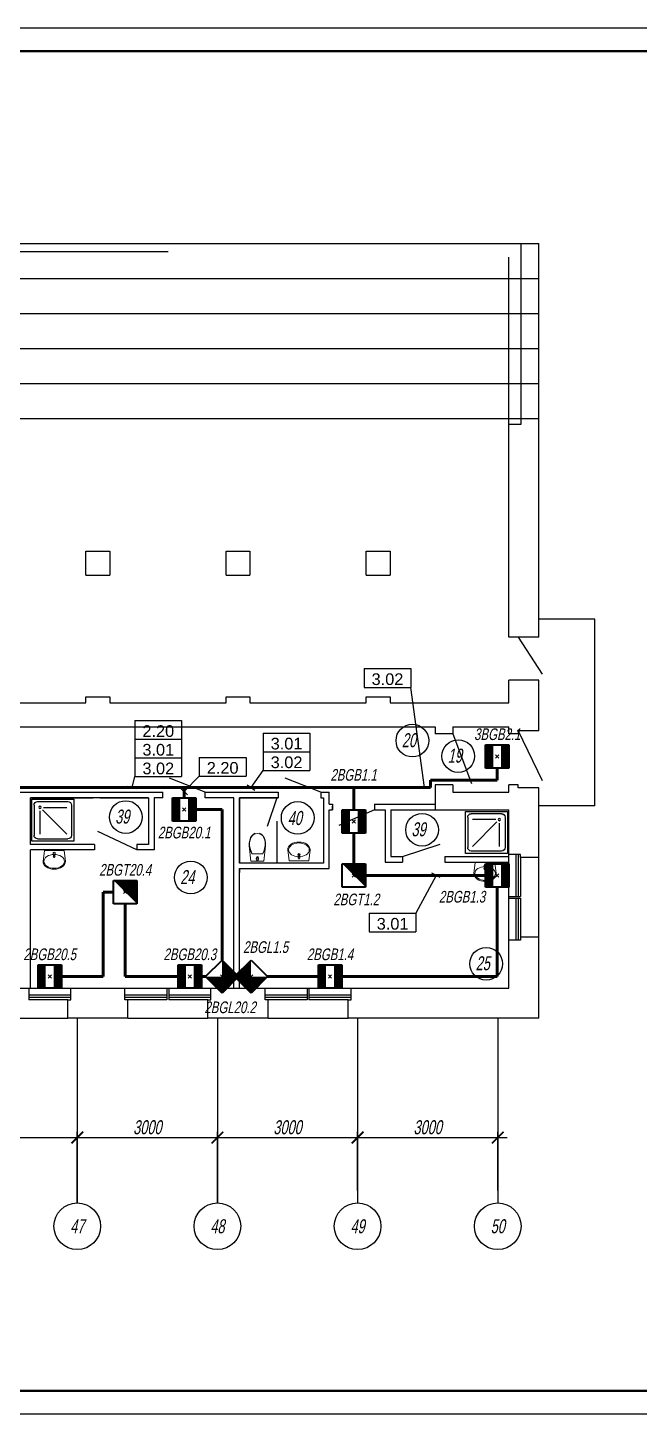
# Model space of a CAD drawing. Extents: x 0 to 1720, y -2086 to 3873.
# Drawn here: x 1350.8 to 1481.7, y -1192 to -895 of the extents above; entities that cross this region are included whole.
import ezdxf
from ezdxf.enums import TextEntityAlignment as Align

# ---------------------------------------------------------------- set-up
doc = ezdxf.new("R2010")
doc.units = 0
doc.layers.add('EL_DEVICE', color=1, linetype='Continuous', lineweight=40)
doc.layers.add('EL_KABLE', color=9, linetype='Continuous', lineweight=60)
for name, color, linetype in [('EL_DEVICE_NAME', 7, 'Continuous'), ('FORMAT', 134, 'Continuous'), ('OSI', 5, 'Continuous'), ('PLAN', 2, 'Continuous'), ('SYS_PIN', 7, 'Continuous')]:
    doc.layers.add(name, color=color, linetype=linetype)
doc.styles.add('R2_5', font='arial.ttf', dxfattribs={"width": 0.65, "oblique": 12, "height": 2.5})
doc.styles.get("Standard").update_dxf_attribs({"font": 'arial.ttf'})

# ---------------------------------------------------------------- blocks, each defined once
blk = doc.blocks.new('раковина')
at = {"lineweight": 0}
for p, q in [((471040, 84579), (471009, 84347)), ((471029, 84347), (471034, 84376)), ((471034, 84376), (471046, 84404)), ((471459, 84579), (471040, 84579)), ((471040, 84578), (471040, 84578)), ((471046, 84404), (471067, 84429)), ((471067, 84429), (471094, 84451)), ((471094, 84451), (471127, 84470)), ((471127, 84470), (471165, 84483)), ((471165, 84483), (471207, 84492)), ((471207, 84492), (471250, 84495)), ((471231, 84521), (471231, 84525)), ((471233, 84489), (471231, 84521)), ((471236, 84481), (471241, 84439)), ((471239, 84502), (471261, 84502)), ((471239, 84502), (471261, 84502)), ((471239, 84490), (471239, 84502)), ((471250, 84495), (471293, 84492)), ((471259, 84439), (471264, 84481)), ((471261, 84502), (471261, 84490)), ((471267, 84489), (471269, 84521)), ((471269, 84521), (471269, 84525)), ((471293, 84492), (471334, 84483)), ((471334, 84483), (471372, 84470)), ((471372, 84470), (471405, 84451)), ((471405, 84451), (471433, 84429)), ((471433, 84429), (471453, 84404)), ((471453, 84404), (471466, 84376)), ((471489, 84347), (471459, 84579)), ((471459, 84578), (471459, 84578)), ((471466, 84376), (471469, 84347)), ((471009, 84347), (471014, 84314)), ((471014, 84314), (471028, 84283)), ((471028, 84283), (471050, 84253)), ((471034, 84318), (471029, 84347)), ((471046, 84291), (471034, 84318)), ((471067, 84265), (471046, 84291)), ((471050, 84253), (471080, 84228)), ((471094, 84243), (471067, 84265)), ((471080, 84228), (471116, 84207)), ((471127, 84225), (471094, 84243)), ((471116, 84207), (471158, 84191)), ((471165, 84211), (471127, 84225)), ((471158, 84191), (471203, 84182)), ((471207, 84203), (471165, 84211)), ((471203, 84182), (471250, 84179)), ((471250, 84200), (471207, 84203)), ((471293, 84203), (471250, 84200)), ((471250, 84179), (471297, 84182)), ((471334, 84211), (471293, 84203)), ((471297, 84182), (471342, 84191)), ((471372, 84225), (471334, 84211)), ((471342, 84191), (471383, 84207)), ((471405, 84243), (471372, 84225)), ((471383, 84207), (471420, 84228)), ((471433, 84265), (471405, 84243)), ((471420, 84228), (471449, 84253)), ((471453, 84291), (471433, 84265)), ((471449, 84253), (471472, 84283)), ((471466, 84318), (471453, 84291)), ((471469, 84347), (471466, 84318)), ((471472, 84283), (471485, 84314)), ((471485, 84314), (471489, 84347))]:
    blk.add_line(p, q, dxfattribs=at)
for centre, radius, start, end in [((471250, 84452), 24, 0, 180), ((471250, 84452), 24, 180, 0), ((471250, 84522), 20, 339.2856, 200.7144), ((471250, 84522), 19.2, 7.8374, 171.8967), ((471250, 84491), 16.9, 185.1696, 354.8304), ((471250, 84490), 16.9, 185.1696, 354.8304), ((471250, 84490), 10.9, 180, 0), ((471250, 84440), 8.95, 187.1389, 352.8611)]:
    blk.add_arc(centre, radius, start, end, dxfattribs=at)
blk = doc.blocks.new('унитаз')
at = {"lineweight": 0}
for p, q in [((469757, 84250), (469789, 84579)), ((469767, 84310), (469785, 84368)), ((469775, 84310), (469794, 84368)), ((469785, 84368), (469812, 84422)), ((470071, 84579), (469789, 84579)), ((469794, 84368), (469821, 84422)), ((469812, 84422), (470048, 84422)), ((469905, 84574), (469905, 84579)), ((469955, 84574), (469905, 84574)), ((469950, 84504), (469910, 84504)), ((469916, 84574), (469916, 84504)), ((469944, 84574), (469944, 84504)), ((469955, 84579), (469955, 84574)), ((470039, 84422), (470066, 84368)), ((470048, 84422), (470075, 84368)), ((470066, 84368), (470085, 84310)), ((470103, 84250), (470071, 84579)), ((470075, 84368), (470093, 84310)), ((469756, 84191), (469757, 84250)), ((469766, 84132), (469756, 84191)), ((469757, 84250), (469767, 84310)), ((469764, 84249), (469775, 84310)), ((469764, 84191), (469764, 84249)), ((469773, 84134), (469764, 84191)), ((469785, 84076), (469766, 84132)), ((469792, 84080), (469773, 84134)), ((469810, 84036), (469785, 84076)), ((469810, 84036), (469785, 84076)), ((469816, 84042), (469792, 84080)), ((470068, 84080), (470044, 84042)), ((470075, 84076), (470049, 84036)), ((470087, 84134), (470068, 84080)), ((470094, 84132), (470075, 84076)), ((470085, 84310), (470096, 84249)), ((470096, 84191), (470087, 84134)), ((470093, 84310), (470103, 84250)), ((470104, 84191), (470094, 84132)), ((470096, 84249), (470096, 84191)), ((470103, 84250), (470104, 84191)), ((469845, 84005), (469810, 84036)), ((469845, 84005), (469810, 84036)), ((469849, 84012), (469816, 84042)), ((469886, 83985), (469845, 84005)), ((469886, 83985), (469845, 84005)), ((469888, 83993), (469849, 84012)), ((469930, 83987), (469888, 83993)), ((469972, 83993), (469930, 83987)), ((470011, 84012), (469972, 83993)), ((470015, 84005), (469974, 83985)), ((470044, 84042), (470011, 84012)), ((470049, 84036), (470015, 84005))]:
    blk.add_line(p, q, dxfattribs=at)
for centre, radius, start, end in [((469930, 84528), 25, 126.86, 233.14), ((469930, 84504), 20, 180, 0), ((469930, 84528), 25, 306.86, 53.14)]:
    blk.add_arc(centre, radius, start, end, dxfattribs=at)
blk = doc.blocks.new('PL_SHOWER_TRAY')
for p, q in [((0.45, 0.9), (-0.45, 0.9)), ((-0.45, 0.9), (-0.45, 0)), ((0.45, 0), (0.45, 0.9)), ((-0.4, 0.125), (-0.4, 0.775)), ((-0.325, 0.85), (0.325, 0.85)), ((-0.275, 0.25), (-0.275, 0.75)), ((-0.222, 0.228), (0.3, 0.75)), ((0.4, 0.125), (0.4, 0.775)), ((-0.45, 0), (0.45, 0)), ((-0.325, 0.05), (0.325, 0.05)), ((-0.2, 0.175), (0.3, 0.175))]:
    blk.add_line(p, q)
blk.add_circle((-0.275, 0.175), 0.025)
for centre, start, end in [((-0.325, 0.775), 90, 180), ((0.325, 0.775), 360, 90), ((-0.325, 0.125), 180, 270), ((0.325, 0.125), 270, 360)]:
    blk.add_arc(centre, 0.075, start, end)
blk = doc.blocks.new('PODDON')
at = {"xscale": -1000, "yscale": 1000, "zscale": 1000, "rotation": 270}
blk.add_blockref('PL_SHOWER_TRAY', (-338, -13), dxfattribs=at)
blk = doc.blocks.new('_ArchTick')
at = {"const_width": 0.15}
blk.add_lwpolyline([(-0.5, -0.5), (0.5, 0.5)], dxfattribs=at)
blk = doc.blocks.new('OS_DAT_BGB')
at = {"layer": 'EL_DEVICE'}
for p, q in [((-2.5, 2.5), (2.5, 2.5)), ((-2.5, -2.5), (-2.5, 2.5)), ((2.5, 2.5), (2.5, -2.5)), ((2.5, -2.5), (-2.5, -2.5))]:
    blk.add_line(p, q, dxfattribs=at)
at = {"layer": 'EL_DEVICE', "const_width": 1.67}
for points in [[(-1.67, 2.5), (-1.67, -2.5)], [(1.67, 2.5), (1.67, -2.5)]]:
    blk.add_lwpolyline(points, dxfattribs=at)
blk = doc.blocks.new('CONNECTOR_SQUARE')
at = {"layer": 'SYS_PIN'}
for p, q in [((-0.35, 0.35), (0.35, -0.35)), ((0.35, 0.35), (-0.35, -0.35))]:
    blk.add_line(p, q, dxfattribs=at)
blk = doc.blocks.new('OS_DAT_BGT')
at = {"layer": 'EL_DEVICE'}
for p, q in [((-2.5, 2.5), (2.5, 2.5)), ((-2.5, -2.5), (-2.5, 2.5)), ((2.5, 2.5), (2.5, -2.5)), ((2.5, -2.5), (-2.5, -2.5))]:
    blk.add_line(p, q, dxfattribs=at)
blk.add_lwpolyline([(2.5, 2.5, 0, 7.07, 0), (0, 0, 7.07, 7.07, 0)], format="xyseb", dxfattribs=at)
blk = doc.blocks.new('OS_DAT_BGL')
at = {"layer": 'EL_DEVICE'}
for p, q in [((-2.5, 2.5), (2.5, 2.5)), ((-2.5, -2.5), (-2.5, 2.5)), ((2.5, 2.5), (2.5, -2.5)), ((2.5, -2.5), (-2.5, -2.5))]:
    blk.add_line(p, q, dxfattribs=at)
for points in [[(-2.5, 2.5, 0, 7.07, 0), (0, 0, 7.07, 7.07, 0)], [(2.5, 2.5, 0, 7.07, 0), (0, 0, 7.07, 7.07, 0)]]:
    blk.add_lwpolyline(points, format="xyseb", dxfattribs=at)

msp = doc.modelspace()

# ---------------------------------------------------------------- linework, layer by layer
for p, q in [((1422.8, -1032.29), (1432.8, -1032.29)), ((1422.8, -1032.29), (1422.8, -1036.29)), ((1432.8, -1032.29), (1432.8, -1036.29)), ((1422.8, -1036.29), (1432.8, -1036.29)), ((1435.76, -1057.73), (1432.8, -1036.29)), ((1373.74, -1043.41), (1383.74, -1043.41)), ((1373.74, -1043.41), (1373.74, -1055.41)), ((1383.74, -1043.41), (1383.74, -1055.41)), ((1373.74, -1047.41), (1383.74, -1047.41)), ((1401.2, -1046.09), (1411.2, -1046.09)), ((1401.2, -1046.09), (1401.2, -1054.09)), ((1411.2, -1046.09), (1411.2, -1054.09)), ((1387.52, -1051.29), (1397.52, -1051.29)), ((1387.52, -1051.29), (1387.52, -1055.29)), ((1397.52, -1051.29), (1397.52, -1055.29)), ((1401.2, -1050.09), (1411.2, -1050.09)), ((1373.74, -1051.41), (1383.74, -1051.41)), ((1398.6, -1057.73), (1401.2, -1054.09)), ((1401.2, -1054.09), (1411.2, -1054.09)), ((1373.14, -1057.73), (1373.74, -1055.41)), ((1373.74, -1055.41), (1383.74, -1055.41)), ((1384.28, -1058.63), (1387.52, -1055.29)), ((1387.52, -1055.29), (1397.52, -1055.29)), ((1397.78, -1057.15), (1399.41, -1058.31)), ((1372.17, -1057.48), (1374.11, -1057.98)), ((1383.56, -1057.93), (1384.99, -1059.33)), ((1434.77, -1057.87), (1436.75, -1057.6)), ((1438.2, -1076.58), (1433.9, -1084.69)), ((1439.08, -1077.05), (1437.31, -1076.11)), ((1423.9, -1084.69), (1433.9, -1084.69)), ((1423.9, -1084.69), (1423.9, -1088.69)), ((1433.9, -1084.69), (1433.9, -1088.69)), ((1423.9, -1088.69), (1433.9, -1088.69))]:
    msp.add_line(p, q)
at = {"layer": 'EL_KABLE'}
for p, q in [((1451.3, -1056.18), (1451.3, -1053.58)), ((1437, -1057.73), (1437, -1056.18)), ((1437, -1056.18), (1451.3, -1056.18)), ((1183.2, -1057.73), (1384.28, -1057.73)), ((1183.2, -1057.73), (1420.61, -1057.73)), ((1183.2, -1057.73), (1437, -1057.73)), ((1384.28, -1057.73), (1384.28, -1059.93)), ((1420.61, -1057.73), (1420.61, -1062.55)), ((1386.78, -1062.43), (1392.41, -1062.43)), ((1392.41, -1062.43), (1392.41, -1094.69)), ((1420.61, -1067.55), (1420.61, -1074.08)), ((1423.11, -1076.58), (1448.8, -1076.58)), ((1369.15, -1080.13), (1366.94, -1080.13)), ((1366.94, -1080.13), (1366.94, -1098.23)), ((1451.3, -1079.08), (1451.3, -1098.23)), ((1371.65, -1098.23), (1371.65, -1082.63)), ((1366.94, -1098.23), (1358, -1098.23)), ((1383, -1098.23), (1371.65, -1098.23)), ((1388.87, -1098.23), (1388, -1098.23)), ((1413, -1098.23), (1402.14, -1098.23)), ((1451.3, -1098.23), (1418, -1098.23))]:
    msp.add_line(p, q, dxfattribs=at)
at = {"layer": 'FORMAT'}
msp.add_lwpolyline([(0, -895), (1720.39, -895), (1720.39, -1192), (0, -1192)], close=True, dxfattribs=at)
at = {"layer": 'FORMAT', "lineweight": 50}
msp.add_lwpolyline([(20, -1187), (20, -900), (1715.39, -900), (1715.39, -1187)], close=True, dxfattribs=at)
at = {"layer": 'OSI'}
for p, q in [((1361.4, -1107.13), (1361.4, -1146.73)), ((1361.4, -1107.75), (1361.4, -1133.98)), ((1361.4, -1107.75), (1361.4, -1133.98)), ((1391.4, -1107.13), (1391.4, -1146.73)), ((1391.4, -1107.75), (1391.4, -1133.98)), ((1391.4, -1107.75), (1391.4, -1133.98)), ((1421.4, -1107.13), (1421.4, -1146.73)), ((1421.4, -1107.75), (1421.4, -1133.98)), ((1421.4, -1107.75), (1421.4, -1133.98)), ((1451.4, -1107.13), (1451.4, -1146.73)), ((1451.4, -1107.75), (1451.4, -1133.98)), ((1329.4, -1132.73), (1363.4, -1132.73)), ((1359.4, -1132.73), (1393.4, -1132.73)), ((1389.4, -1132.73), (1423.4, -1132.73)), ((1419.4, -1132.73), (1453.4, -1132.73))]:
    msp.add_line(p, q, dxfattribs=at)
at = {"layer": 'OSI', "lineweight": 25}
for p, q in [((1361.4, -1146.73), (1361.4, -1131.48)), ((1361.4, -1146.73), (1361.4, -1131.48)), ((1391.4, -1146.73), (1391.4, -1131.48)), ((1391.4, -1146.73), (1391.4, -1131.48)), ((1421.4, -1144.1), (1421.4, -1131.48)), ((1421.4, -1144.1), (1421.4, -1131.48)), ((1451.4, -1144.1), (1451.4, -1131.48)), ((1451.4, -1144.1), (1451.4, -1138.48))]:
    msp.add_line(p, q, dxfattribs=at)
for centre in [(1361.4, -1151.73), (1391.4, -1151.73), (1421.4, -1151.73), (1451.4, -1151.73)]:
    msp.add_circle(centre, 5, dxfattribs=at)
at = {"layer": 'PLAN'}
for p, q in [((33, -941.23), (1460.2, -941.23)), ((1456.4, -979.89), (1456.4, -941.23)), ((1460.2, -1025.53), (1460.2, -941.23)), ((37.4, -942.93), (1380.89, -942.93)), ((1453.8, -979.89), (1453.8, -944.18)), ((1283.5, -948.73), (1460.2, -948.73)), ((1283.5, -956.23), (1460.2, -956.23)), ((1283.5, -963.73), (1460.2, -963.73)), ((1283.5, -971.23), (1460.2, -971.23)), ((1283.5, -978.73), (1460.2, -978.73)), ((1453.8, -1025.53), (1453.8, -979.89)), ((1453.8, -979.89), (1456.4, -979.89)), ((1363.25, -1007.13), (1368.35, -1007.13)), ((1363.25, -1012.23), (1363.25, -1007.13)), ((1368.35, -1007.13), (1368.35, -1012.23)), ((1393.25, -1007.13), (1398.35, -1007.13)), ((1393.25, -1012.23), (1393.25, -1007.13)), ((1398.35, -1007.13), (1398.35, -1012.23)), ((1423.25, -1007.13), (1428.35, -1007.13)), ((1423.25, -1012.23), (1423.25, -1007.13)), ((1428.35, -1007.13), (1428.35, -1012.23)), ((1363.25, -1012.23), (1368.35, -1012.23)), ((1393.25, -1012.23), (1398.35, -1012.23)), ((1423.25, -1012.23), (1428.35, -1012.23)), ((1472.2, -1021.68), (1460.2, -1021.68)), ((1472.2, -1061.68), (1472.2, -1021.68)), ((1460.2, -1025.53), (1453.8, -1025.53)), ((1455.8, -1025.53), (1460.89, -1033.5)), ((1453.8, -1039.63), (1453.8, -1034.73)), ((1460.2, -1034.73), (1453.8, -1034.73)), ((1460.2, -1045.63), (1460.2, -1034.73)), ((1363.25, -1039.63), (1363.25, -1038.33)), ((1363.25, -1038.33), (1368.35, -1038.33)), ((1368.35, -1038.33), (1368.35, -1039.63)), ((1393.25, -1039.63), (1393.25, -1038.33)), ((1393.25, -1038.33), (1398.35, -1038.33)), ((1398.35, -1038.33), (1398.35, -1039.63)), ((1423.25, -1039.63), (1423.25, -1038.33)), ((1423.25, -1038.33), (1428.35, -1038.33)), ((1428.35, -1038.33), (1428.35, -1039.63)), ((1338.35, -1039.63), (1363.25, -1039.63)), ((1368.35, -1039.63), (1393.25, -1039.63)), ((1398.35, -1039.63), (1423.25, -1039.63)), ((1428.35, -1039.63), (1453.8, -1039.63)), ((1247.6, -1044.73), (1438, -1044.73)), ((1438, -1044.73), (1438, -1046.28)), ((1441.8, -1044.73), (1453.8, -1044.73)), ((1441.8, -1044.73), (1441.8, -1046.28)), ((1453.8, -1046.28), (1453.8, -1044.73)), ((1441.8, -1046.28), (1438, -1046.28)), ((1441.8, -1046.28), (1445.76, -1056.86)), ((1441.8, -1046.28), (1445.76, -1056.86)), ((1455.8, -1046.28), (1453.8, -1046.28)), ((1460.2, -1045.63), (1455.8, -1045.63)), ((1455.8, -1045.63), (1455.8, -1046.28)), ((1455.8, -1045.63), (1460.89, -1056.21)), ((1455.8, -1045.63), (1460.89, -1056.21)), ((1388.78, -1058.73), (1381.15, -1055.71)), ((1413.51, -1058.73), (1405.88, -1055.71)), ((1438, -1057.18), (1438, -1062.53)), ((1441.8, -1057.18), (1438, -1057.18)), ((1441.8, -1057.18), (1441.8, -1058.73)), ((1453.8, -1058.73), (1453.8, -1057.18)), ((1455.8, -1057.18), (1453.8, -1057.18)), ((1455.8, -1057.83), (1455.8, -1057.18)), ((1322.04, -1058.73), (1379.68, -1058.73)), ((1351.36, -1059.93), (1364.77, -1059.93)), ((1351.36, -1069.93), (1351.36, -1059.93)), ((1351.36, -1069.93), (1351.36, -1059.93)), ((1376.66, -1059.93), (1351.36, -1059.93)), ((1366.2, -1059.93), (1376.66, -1059.93)), ((1376.66, -1059.93), (1374.95, -1059.93)), ((1376.66, -1059.93), (1376.66, -1069.93)), ((1377.86, -1058.73), (1379.68, -1058.73)), ((1377.86, -1059.93), (1377.86, -1059.93)), ((1379.68, -1059.93), (1377.86, -1059.93)), ((1377.86, -1059.93), (1377.86, -1071.13)), ((1379.68, -1059.93), (1379.68, -1058.73)), ((1388.78, -1058.73), (1404.41, -1058.73)), ((1388.78, -1059.93), (1388.78, -1058.73)), ((1394.91, -1059.93), (1388.78, -1059.93)), ((1394.91, -1100.73), (1394.91, -1059.93)), ((1396.11, -1058.73), (1404.41, -1058.73)), ((1396.11, -1073.93), (1396.11, -1059.93)), ((1396.11, -1059.93), (1404.41, -1059.93)), ((1396.11, -1059.93), (1396.11, -1073.93)), ((1404.41, -1059.93), (1396.11, -1059.93)), ((1404.41, -1059.93), (1396.11, -1059.93)), ((1404.11, -1059.93), (1402.03, -1066.07)), ((1404.41, -1058.73), (1404.41, -1059.93)), ((1413.51, -1058.73), (1415.31, -1058.73)), ((1413.51, -1058.73), (1415.31, -1058.73)), ((1413.51, -1058.73), (1413.51, -1059.93)), ((1413.51, -1059.93), (1414.11, -1059.93)), ((1414.11, -1059.93), (1414.11, -1073.93)), ((1415.31, -1061.35), (1415.31, -1058.73)), ((1441.8, -1058.73), (1453.8, -1058.73)), ((1460.2, -1057.83), (1455.8, -1057.83)), ((1460.2, -1072.73), (1460.2, -1057.83)), ((1415.31, -1061.35), (1416.01, -1061.35)), ((1415.31, -1062.55), (1416.01, -1062.55)), ((1415.31, -1075.13), (1415.31, -1062.55)), ((1416.01, -1061.35), (1416.01, -1062.55)), ((1416.01, -1062.55), (1416.01, -1061.75)), ((1425, -1062.53), (1417.37, -1065.9)), ((1425, -1061.33), (1438, -1061.33)), ((1425, -1061.33), (1425, -1062.53)), ((1425, -1062.53), (1427.3, -1062.53)), ((1427.3, -1062.53), (1427.3, -1073.73)), ((1428.5, -1062.53), (1453.8, -1062.53)), ((1428.5, -1062.53), (1428.5, -1072.53)), ((1438, -1062.53), (1453.8, -1062.53)), ((1443.8, -1062.53), (1453.8, -1062.53)), ((1453.8, -1072.08), (1453.8, -1062.53)), ((1453.8, -1073.73), (1453.8, -1062.53)), ((1472.2, -1061.68), (1460.2, -1061.68)), ((1404.11, -1064.93), (1404.11, -1073.93)), ((1374.16, -1071.13), (1365.77, -1067.15)), ((1365.06, -1069.93), (1351.36, -1069.93)), ((1351.36, -1100.73), (1351.36, -1071.13)), ((1365.06, -1071.13), (1351.36, -1071.13)), ((1365.06, -1069.93), (1365.06, -1071.13)), ((1374.16, -1069.93), (1374.16, -1071.13)), ((1376.66, -1069.93), (1374.16, -1069.93)), ((1377.86, -1071.13), (1374.16, -1071.13)), ((1431, -1072.53), (1439.05, -1069.85)), ((1456.3, -1072.08), (1453.8, -1072.08)), ((1453.8, -1090.48), (1453.8, -1072.08)), ((1455.3, -1072.08), (1455.3, -1081.08)), ((1455.8, -1072.08), (1455.8, -1081.08)), ((1456.3, -1072.73), (1456.3, -1072.08)), ((1414.11, -1073.93), (1396.11, -1073.93)), ((1396.11, -1100.73), (1396.11, -1075.13)), ((1396.11, -1075.13), (1396.11, -1075.93)), ((1396.11, -1075.13), (1415.31, -1075.13)), ((1427.3, -1073.73), (1431, -1073.73)), ((1428.5, -1072.53), (1431, -1072.53)), ((1431, -1072.53), (1431, -1073.73)), ((1440.1, -1072.53), (1453.8, -1072.53)), ((1440.1, -1072.53), (1440.1, -1073.73)), ((1440.1, -1073.73), (1453.8, -1073.73)), ((1460.2, -1072.73), (1456.3, -1072.73)), ((1456.3, -1072.73), (1456.3, -1081.08)), ((1460.2, -1089.83), (1460.2, -1072.73)), ((1453.8, -1081.08), (1456.3, -1081.08)), ((1453.8, -1081.48), (1456.3, -1081.48)), ((1455.3, -1081.48), (1455.3, -1090.48)), ((1455.8, -1081.48), (1455.8, -1090.48)), ((1456.3, -1081.48), (1456.3, -1089.83)), ((1460.2, -1089.83), (1456.3, -1089.83)), ((1456.3, -1089.83), (1456.3, -1090.48)), ((1460.2, -1107.13), (1460.2, -1089.83)), ((1453.8, -1100.73), (1453.8, -1090.48)), ((1456.3, -1090.48), (1453.8, -1090.48)), ((1341.6, -1100.73), (1360, -1100.73)), ((1351, -1100.73), (1351, -1103.23)), ((1360, -1100.73), (1371.6, -1100.73)), ((1360, -1103.23), (1360, -1100.73)), ((1371.6, -1103.23), (1371.6, -1100.73)), ((1371.6, -1100.73), (1390, -1100.73)), ((1380.6, -1100.73), (1380.6, -1103.23)), ((1381, -1100.73), (1381, -1103.23)), ((1390, -1100.73), (1401.6, -1100.73)), ((1390, -1103.23), (1390, -1100.73)), ((1401.6, -1103.23), (1401.6, -1100.73)), ((1401.6, -1100.73), (1420, -1100.73)), ((1410.6, -1100.73), (1410.6, -1103.23)), ((1411, -1100.73), (1411, -1103.23)), ((1420, -1100.73), (1453.8, -1100.73)), ((1420, -1103.23), (1420, -1100.73)), ((1360, -1102.23), (1351, -1102.23)), ((1360, -1102.73), (1351, -1102.73)), ((1359.35, -1103.23), (1351, -1103.23)), ((1359.35, -1107.13), (1359.35, -1103.23)), ((1359.35, -1103.23), (1360, -1103.23)), ((1380.6, -1102.23), (1371.6, -1102.23)), ((1380.6, -1102.73), (1371.6, -1102.73)), ((1372.25, -1103.23), (1371.6, -1103.23)), ((1372.25, -1107.13), (1372.25, -1103.23)), ((1380.6, -1103.23), (1372.25, -1103.23)), ((1390, -1102.23), (1381, -1102.23)), ((1390, -1102.73), (1381, -1102.73)), ((1389.35, -1103.23), (1381, -1103.23)), ((1389.35, -1107.13), (1389.35, -1103.23)), ((1389.35, -1103.23), (1390, -1103.23)), ((1410.6, -1102.23), (1401.6, -1102.23)), ((1410.6, -1102.73), (1401.6, -1102.73)), ((1402.25, -1103.23), (1401.6, -1103.23)), ((1402.25, -1107.13), (1402.25, -1103.23)), ((1410.6, -1103.23), (1402.25, -1103.23)), ((1420, -1102.23), (1411, -1102.23)), ((1420, -1102.73), (1411, -1102.73)), ((1419.35, -1103.23), (1411, -1103.23)), ((1419.35, -1107.13), (1419.35, -1103.23)), ((1419.35, -1103.23), (1420, -1103.23)), ((1342.25, -1107.13), (1359.35, -1107.13)), ((1372.25, -1107.13), (1359.35, -1107.13)), ((1372.25, -1107.13), (1389.35, -1107.13)), ((1402.25, -1107.13), (1389.35, -1107.13)), ((1402.25, -1107.13), (1419.35, -1107.13)), ((1460.2, -1107.13), (1419.35, -1107.13))]:
    msp.add_line(p, q, dxfattribs=at)
for centre in [(1433.13, -1047.71), (1442.95, -1051.02), (1371.78, -1064.07), (1408.58, -1064.26), (1435.2, -1066.8), (1385.7, -1077.03), (1448.92, -1095.5)]:
    msp.add_circle(centre, 3.5, dxfattribs=at)

# ---------------------------------------------------------------- block references
for name, p in [('OS_DAT_BGB', (1451.3, -1051.08)), ('CONNECTOR_SQUARE', (1451.3, -1051.08)), ('OS_DAT_BGB', (1384.28, -1062.43)), ('CONNECTOR_SQUARE', (1384.28, -1062.43)), ('OS_DAT_BGB', (1420.61, -1065.05)), ('CONNECTOR_SQUARE', (1420.61, -1065.05)), ('OS_DAT_BGT', (1420.61, -1076.58)), ('OS_DAT_BGT', (1371.65, -1080.13)), ('OS_DAT_BGB', (1451.3, -1076.58)), ('CONNECTOR_SQUARE', (1420.61, -1076.58)), ('CONNECTOR_SQUARE', (1451.3, -1076.58)), ('CONNECTOR_SQUARE', (1371.65, -1080.13)), ('OS_DAT_BGB', (1355.5, -1098.23)), ('OS_DAT_BGB', (1385.5, -1098.23)), ('OS_DAT_BGB', (1415.5, -1098.23)), ('CONNECTOR_SQUARE', (1355.5, -1098.23)), ('CONNECTOR_SQUARE', (1385.5, -1098.23)), ('CONNECTOR_SQUARE', (1392.41, -1098.23)), ('CONNECTOR_SQUARE', (1398.61, -1098.23)), ('CONNECTOR_SQUARE', (1415.5, -1098.23))]:
    msp.add_blockref(name, p)
for p, rotation in [((1392.41, -1098.23), 225), ((1398.61, -1098.23), 135)]:
    msp.add_blockref('OS_DAT_BGL', p, dxfattribs=dict(rotation=rotation))
at = {"layer": 'OSI', "xscale": 2.5, "yscale": 2.5, "zscale": 2.5}
for p in [(1361.4, -1132.73), (1391.4, -1132.73), (1421.4, -1132.73), (1451.4, -1132.73)]:
    msp.add_blockref('_ArchTick', p, dxfattribs=at)
at = {"layer": 'OSI', "xscale": 2.5, "yscale": 2.5, "zscale": 2.5, "rotation": 180}
for p in [(1361.4, -1132.73), (1391.4, -1132.73), (1421.4, -1132.73)]:
    msp.add_blockref('_ArchTick', p, dxfattribs=at)
at = {"layer": 'PLAN'}
for name, p, xscale, yscale, zscale, rotation in [('PODDON', (1356.28, -1063.63), 0.01, 0.01, 0.01, 270), ('PL_SHOWER_TRAY', (1453.47, -1067.35), -10, 10, 10, 90), ('унитаз', (6099.25, -227.71), 0.01, 0.01, 0.01, 180), ('раковина', (-3303.65, -227.63), -0.01, 0.01, 0.01, 180)]:
    msp.add_blockref(name, p, dxfattribs=dict(at, xscale=xscale, yscale=yscale, zscale=zscale, rotation=rotation))
at = {"layer": 'PLAN', "yscale": 0.01, "zscale": 0.01}
for p, xscale in [((6068.96, -1917.04), -0.01), ((-3263.8, -1919.63), 0.01)]:
    msp.add_blockref('раковина', p, dxfattribs=dict(at, xscale=xscale))

# ---------------------------------------------------------------- texts
at = {"char_height": 2.5, "attachment_point": 2, "line_spacing_factor": 0.96}
for s, insert in [('3.02', (1427.8, -1033.29)), ('2.20', (1378.74, -1044.41)), ('3.01', (1378.74, -1048.41)), ('3.01', (1406.2, -1047.09)), ('3.02', (1406.2, -1051.09)), ('3.02', (1378.74, -1052.41)), ('2.20', (1392.52, -1052.29)), ('3.01', (1428.9, -1085.69))]:
    msp.add_mtext(s, dxfattribs=dict(at, insert=insert))
at = {"layer": 'EL_DEVICE_NAME', "style": 'R2_5', "oblique": 12, "width": 0.7}
for s, p in [('3BGB2.1', (1451.3, -1047.58)), ('2BGB1.1', (1420.55, -1056.29)), ('2BGB20.1', (1384.28, -1068.65)), ('2BGT20.4', (1371.65, -1076.63)), ('2BGT1.2', (1421.12, -1082.98)), ('2BGB1.3', (1443.76, -1082.4)), ('2BGB20.5', (1355.5, -1094.73)), ('2BGB20.3', (1385.5, -1094.73)), ('2BGL1.5', (1401.72, -1093.18)), ('2BGB1.4', (1415.5, -1094.73)), ('2BGL20.2', (1394.12, -1106.08))]:
    msp.add_text(s, height=2.5, dxfattribs=at).set_placement(p, align=Align.CENTER)
at = {"layer": 'OSI', "lineweight": 25, "style": 'R2_5', "oblique": 12, "width": 0.65}
for s, p in [('47', (1361.4, -1151.73)), ('48', (1391.4, -1151.73)), ('49', (1421.4, -1151.73)), ('50', (1451.4, -1151.73))]:
    msp.add_text(s, height=3, dxfattribs=at).set_placement(p, align=Align.MIDDLE_CENTER)
at = {"layer": 'OSI', "char_height": 3, "attachment_point": 5, "style": 'R2_5'}
for insert in [(1376.4, -1130.54), (1406.4, -1130.54), (1436.4, -1130.54)]:
    msp.add_mtext('3000', dxfattribs=dict(at, insert=insert))
at = {"layer": 'PLAN', "style": 'R2_5', "oblique": 12, "width": 0.65}
for s, p in [('20', (1430.88, -1049.11)), ('19', (1440.7, -1052.43)), ('39', (1369.53, -1065.48)), ('40', (1406.44, -1065.78)), ('39', (1432.95, -1068.2)), ('24', (1383.45, -1078.44)), ('25', (1446.67, -1096.9))]:
    msp.add_text(s, height=3, dxfattribs=at).set_placement(p)

doc.saveas('drawing.dxf')
